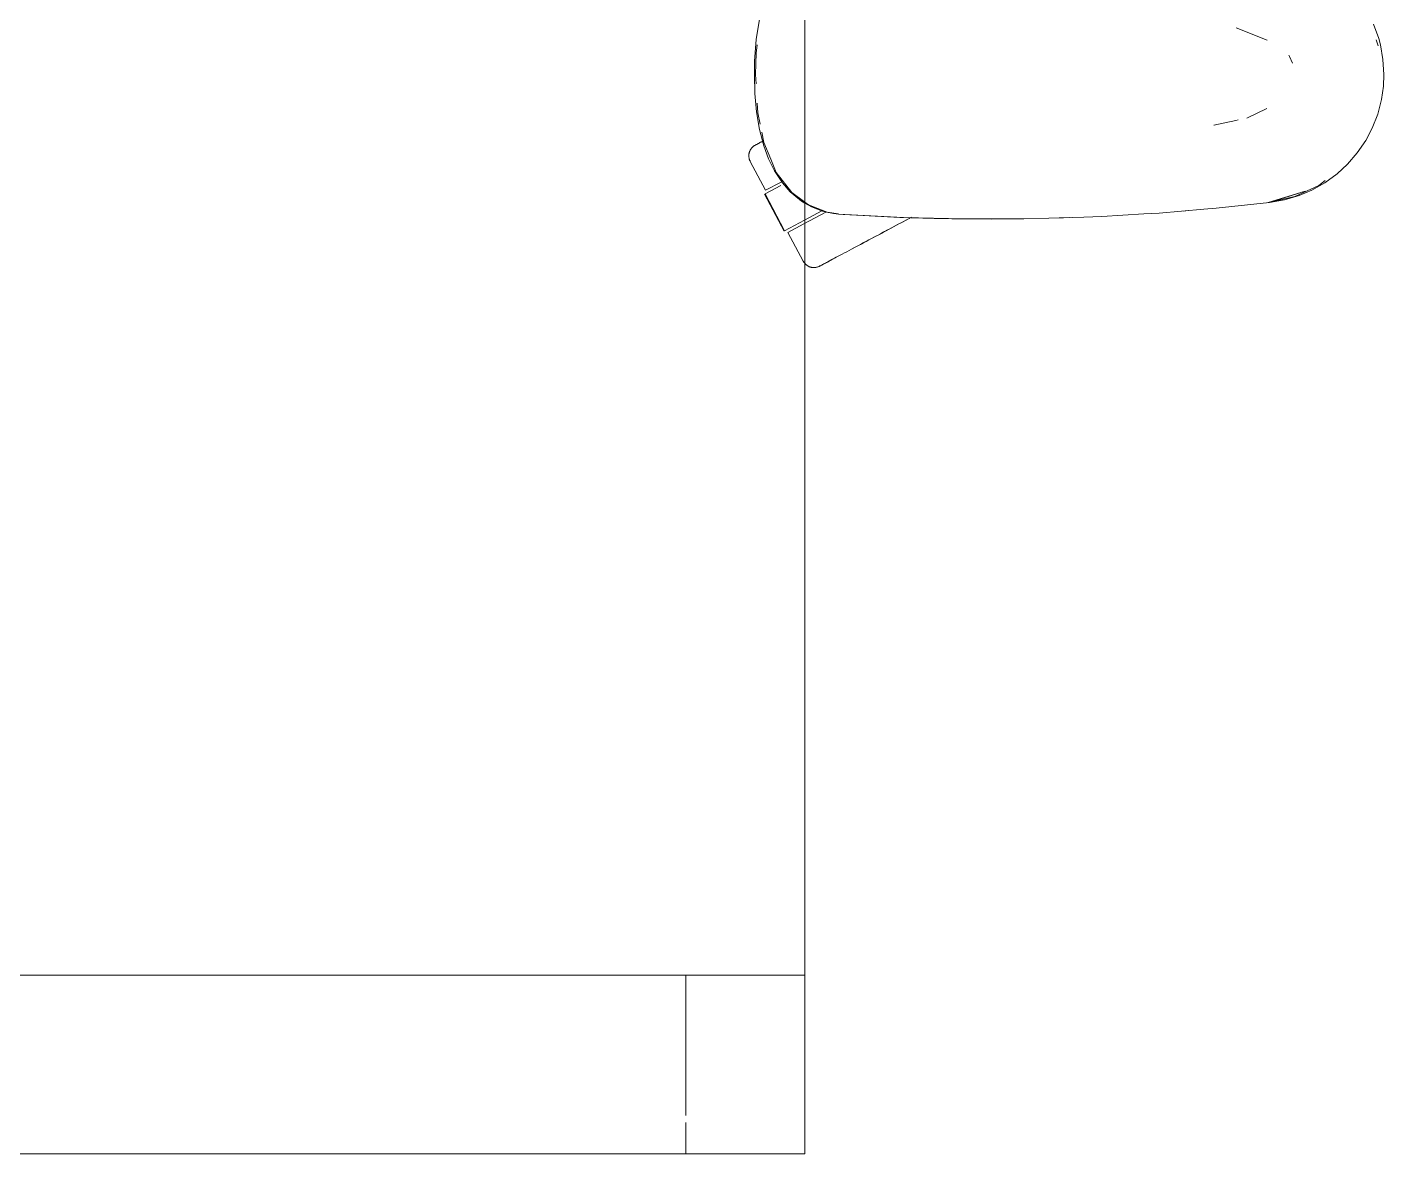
# Model space of a CAD drawing. Header units: millimetres. Extents: x 155927 to 295199, y -4084 to 97293.
# Drawn here: x 201324.6 to 201780, y 10684.6 to 11062.7 of the extents above; entities that cross this region are included whole.
import ezdxf

# ---------------------------------------------------------------- set-up
doc = ezdxf.new("R2010")
doc.units = ezdxf.units.MM
doc.header["$MEASUREMENT"] = 0
doc.layers.add('G-IMPT', color=8, linetype='CONTINUOUS', lineweight=9)
doc.layers.add('I-FURN', color=8, linetype='CONTINUOUS', lineweight=9)

msp = doc.modelspace()

# ---------------------------------------------------------------- linework, layer by layer
at = {"layer": 'G-IMPT'}
for p, q in [((201570.46, 11065.39), (201569.34, 11058.63)), ((201776.56, 11063.7), (201778.27, 11058.93)), ((201568.77, 11051.32), (201569.34, 11058.63)), ((201730.43, 11062.53), (201740.85, 11058.38)), ((201777.47, 11058.49), (201778.09, 11056.46)), ((201778.83, 11056.8), (201778.27, 11058.93)), ((201569.28, 11053.98), (201569.05, 11046.81)), ((201569.28, 11053.98), (201569.68, 11056.76)), ((201779.71, 11051.85), (201778.83, 11056.8)), ((201568.77, 11051.32), (201568.68, 11046.81)), ((201748.38, 11052.86), (201748.08, 11053.31)), ((201749.39, 11050.64), (201748.38, 11052.86)), ((201780.01, 11046.81), (201779.71, 11051.85)), ((201568.68, 11046.81), (201568.86, 11040.47)), ((201569.24, 11043.7), (201569.05, 11046.81)), ((201780.01, 11046.81), (201779.84, 11042.96)), ((201569.42, 11034.32), (201568.86, 11040.47)), ((201779.19, 11038.45), (201779.84, 11042.96)), ((201569.84, 11033.98), (201569.64, 11037.19)), ((201740.76, 11035.43), (201733.98, 11032.17)), ((201779.19, 11038.45), (201777.93, 11033.58)), ((201569.42, 11034.32), (201570.42, 11028.39)), ((201570.61, 11030.23), (201569.84, 11033.98)), ((201722.93, 11029.83), (201730.36, 11031.4)), ((201731.12, 11031.61), (201730.36, 11031.4)), ((201776.09, 11028.87), (201777.93, 11033.58)), ((201571.85, 11022.91), (201570.42, 11028.39)), ((201571.88, 11024.02), (201571.17, 11027.49)), ((201723.01, 11029.84), (201722.93, 11029.83)), ((201773.9, 11024.71), (201776.09, 11028.87)), ((201571.85, 11022.91), (201573.44, 11018.58)), ((201571.88, 11024.02), (201574.21, 11018.4)), ((201773.9, 11024.71), (201771.07, 11020.54)), ((201575.42, 11014.5), (201573.44, 11018.58)), ((201576.05, 11014.01), (201574.21, 11018.4)), ((201771.07, 11020.54), (201767.75, 11016.71)), ((201575.42, 11014.5), (201578.08, 11010.45)), ((201581.26, 11007.22), (201576.05, 11014.01)), ((201764.31, 11013.54), (201760.23, 11010.54)), ((201764.31, 11013.54), (201767.75, 11016.71)), ((201578.08, 11010.45), (201580.74, 11007.42)), ((201750.1, 11005.9), (201758.16, 11009.64)), ((201755.79, 11008.03), (201760.23, 11010.54)), ((201760.27, 11011.24), (201758.16, 11009.64)), ((201584.48, 11004.34), (201580.74, 11007.42)), ((201585.68, 11003.95), (201581.26, 11007.22)), ((201585.68, 11003.66), (201584.48, 11004.34)), ((201586.89, 11003.05), (201585.68, 11003.95)), ((201587.92, 11002.38), (201585.68, 11003.66)), ((201723.72, 11001.95), (201741.64, 11003.86)), ((201741.13, 11003.86), (201753.59, 11007.69)), ((201741.13, 11003.86), (201744.44, 11004.78)), ((201741.64, 11003.86), (201746.69, 11004.75)), ((201750.1, 11005.9), (201741.69, 11003.99)), ((201753.59, 11007.69), (201744.44, 11004.78)), ((201751.55, 11006.22), (201746.69, 11004.75)), ((201755.79, 11008.03), (201751.55, 11006.22)), ((201593.08, 11000.64), (201586.89, 11003.05)), ((201587.92, 11002.38), (201591.56, 11000.99)), ((201592.9, 11000.62), (201591.56, 11000.99)), ((201592.9, 11000.62), (201595.3, 11000.18)), ((201593.08, 11000.64), (201596.93, 11000.06)), ((201596.95, 10999.92), (201595.3, 11000.18)), ((201617.52, 10998.87), (201596.95, 10999.92)), ((201618.73, 10998.84), (201596.95, 10999.92)), ((201596.95, 10999.92), (201598.55, 10999.81)), ((201618.73, 10998.84), (201598.55, 10999.81)), ((201679.28, 10998.97), (201667.52, 10998.58)), ((201679.28, 10998.97), (201685.3, 10999.22)), ((201699.44, 11000.03), (201685.3, 10999.22)), ((201704.53, 11000.36), (201699.44, 11000.03)), ((201704.53, 11000.36), (201719.59, 11001.61)), ((201712.71, 11001.01), (201714.39, 11001.18)), ((201719.59, 11001.61), (201723.72, 11001.95)), ((201638.92, 10998.37), (201617.52, 10998.87)), ((201629.08, 10998.53), (201617.52, 10998.87)), ((201617.52, 10998.87), (201618.73, 10998.84)), ((201638.92, 10998.37), (201618.73, 10998.84)), ((201659.1, 10998.42), (201629.08, 10998.53)), ((201638.92, 10998.37), (201629.08, 10998.53)), ((201629.08, 10998.53), (201648.31, 10998.33)), ((201636.88, 10998.39), (201634.97, 10998.46)), ((201639.82, 10998.42), (201636.88, 10998.39)), ((201659.1, 10998.42), (201638.92, 10998.37)), ((201659.1, 10998.42), (201648.31, 10998.33)), ((201659.1, 10998.42), (201667.52, 10998.58)), ((201672.46, 10998.72), (201670.96, 10998.71)), ((201674.39, 10998.83), (201672.46, 10998.72))]:
    msp.add_line(p, q, dxfattribs=at)
at = {"layer": 'I-FURN'}
for p, q in [((201585.68, 10684.61), (201585.68, 12084.61)), ((201585.68, 12084.61), (201585.68, 10684.61)), ((201567.43, 11021.68), (201567.52, 11021.82)), ((201567.52, 11021.82), (201567.61, 11021.95)), ((201567.61, 11021.95), (201567.71, 11022.08)), ((201567.71, 11022.08), (201567.81, 11022.2)), ((201567.81, 11022.2), (201567.92, 11022.32)), ((201567.92, 11022.32), (201568.03, 11022.44)), ((201568.03, 11022.44), (201568.15, 11022.55)), ((201568.15, 11022.55), (201568.27, 11022.65)), ((201568.27, 11022.65), (201568.39, 11022.76)), ((201568.39, 11022.76), (201568.52, 11022.85)), ((201568.52, 11022.85), (201568.66, 11022.94)), ((201568.66, 11022.94), (201568.79, 11023.03)), ((201568.79, 11023.03), (201568.93, 11023.11)), ((201568.93, 11023.11), (201568.97, 11023.13)), ((201568.97, 11023.13), (201568.99, 11023.14)), ((201568.98, 11023.13), (201568.97, 11023.13)), ((201569.02, 11023.15), (201568.98, 11023.13)), ((201568.99, 11023.14), (201569.05, 11023.17)), ((201569.1, 11023.2), (201569.02, 11023.15)), ((201569.05, 11023.17), (201569.15, 11023.22)), ((201569.22, 11023.26), (201569.1, 11023.2)), ((201569.15, 11023.22), (201569.29, 11023.3)), ((201569.38, 11023.35), (201569.22, 11023.26)), ((201569.29, 11023.3), (201569.47, 11023.39)), ((201569.59, 11023.46), (201569.38, 11023.35)), ((201569.47, 11023.39), (201569.69, 11023.51)), ((201569.83, 11023.58), (201569.59, 11023.46)), ((201569.69, 11023.51), (201569.95, 11023.65)), ((201570.11, 11023.73), (201569.83, 11023.58)), ((201569.95, 11023.65), (201570.25, 11023.81)), ((201570.42, 11023.9), (201570.11, 11023.73)), ((201570.25, 11023.81), (201570.58, 11023.99)), ((201570.78, 11024.09), (201570.42, 11023.9)), ((201570.58, 11023.99), (201570.96, 11024.18)), ((201571.17, 11024.3), (201570.78, 11024.09)), ((201570.96, 11024.18), (201571.37, 11024.4)), ((201571.6, 11024.53), (201571.17, 11024.3)), ((201566.83, 11019.53), (201566.84, 11019.7)), ((201566.84, 11019.37), (201566.83, 11019.53)), ((201566.84, 11019.86), (201566.86, 11020.02)), ((201566.84, 11019.7), (201566.84, 11019.86)), ((201566.85, 11019.21), (201566.84, 11019.37)), ((201566.87, 11019.05), (201566.85, 11019.21)), ((201566.86, 11020.02), (201566.88, 11020.18)), ((201566.89, 11018.89), (201566.87, 11019.05)), ((201566.88, 11020.18), (201566.91, 11020.34)), ((201566.92, 11018.73), (201566.89, 11018.89)), ((201566.91, 11020.34), (201566.94, 11020.49)), ((201566.96, 11018.58), (201566.92, 11018.73)), ((201566.94, 11020.49), (201566.98, 11020.65)), ((201567, 11018.42), (201566.96, 11018.58)), ((201566.98, 11020.65), (201567.03, 11020.8)), ((201567.05, 11018.27), (201567, 11018.42)), ((201567.03, 11020.8), (201567.08, 11020.96)), ((201567.1, 11018.12), (201567.05, 11018.27)), ((201567.08, 11020.96), (201567.14, 11021.11)), ((201567.16, 11017.97), (201567.1, 11018.12)), ((201567.14, 11021.11), (201567.2, 11021.25)), ((201567.23, 11017.82), (201567.16, 11017.97)), ((201567.2, 11021.25), (201567.27, 11021.4)), ((201567.3, 11017.68), (201567.23, 11017.82)), ((201567.27, 11021.4), (201567.35, 11021.54)), ((201567.3, 11017.68), (201572.45, 11007.99)), ((201567.35, 11021.54), (201567.43, 11021.68)), ((201572.27, 11006.76), (201577.56, 11009.58)), ((201572.45, 11007.99), (201577.65, 11010.75)), ((201572.1, 11006.67), (201578.67, 10994.31)), ((201578.84, 10994.4), (201572.27, 11006.76)), ((201585.25, 10996.68), (201592.63, 11000.6)), ((201591.35, 11001.05), (201585.54, 10997.96)), ((201585.54, 10997.96), (201578.84, 10994.4)), ((201579.97, 10993.86), (201585.25, 10996.68)), ((201612.96, 10994.42), (201611.97, 10993.89)), ((201612.43, 10994.14), (201613.42, 10994.67)), ((201613.97, 10994.95), (201612.96, 10994.42)), ((201613.42, 10994.67), (201614.43, 10995.2)), ((201614.97, 10995.49), (201613.97, 10994.95)), ((201614.43, 10995.2), (201615.43, 10995.73)), ((201615.98, 10996.02), (201614.97, 10995.49)), ((201615.43, 10995.73), (201616.44, 10996.27)), ((201616.98, 10996.56), (201615.98, 10996.02)), ((201616.44, 10996.27), (201617.44, 10996.8)), ((201617.98, 10997.09), (201616.98, 10996.56)), ((201617.44, 10996.8), (201618.44, 10997.34)), ((201618.98, 10997.62), (201617.98, 10997.09)), ((201618.44, 10997.34), (201619.44, 10997.87)), ((201619.98, 10998.15), (201618.98, 10997.62)), ((201619.44, 10997.87), (201620.43, 10998.39)), ((201620.96, 10998.68), (201619.98, 10998.15)), ((201620.43, 10998.39), (201621.42, 10998.92)), ((201579.97, 10993.86), (201585.12, 10984.18)), ((201604.34, 10989.83), (201603.45, 10989.36)), ((201603.86, 10989.58), (201604.75, 10990.06)), ((201605.24, 10990.32), (201604.34, 10989.83)), ((201604.75, 10990.06), (201605.67, 10990.54)), ((201606.17, 10990.81), (201605.24, 10990.32)), ((201605.67, 10990.54), (201606.6, 10991.04)), ((201607.1, 10991.31), (201606.17, 10990.81)), ((201606.6, 10991.04), (201607.54, 10991.54)), ((201608.05, 10991.81), (201607.1, 10991.31)), ((201607.54, 10991.54), (201608.5, 10992.05)), ((201609.02, 10992.32), (201608.05, 10991.81)), ((201608.5, 10992.05), (201609.47, 10992.56)), ((201609.99, 10992.84), (201609.02, 10992.32)), ((201609.47, 10992.56), (201610.44, 10993.08)), ((201610.98, 10993.36), (201609.99, 10992.84)), ((201610.44, 10993.08), (201611.43, 10993.61)), ((201611.97, 10993.89), (201610.98, 10993.36)), ((201611.43, 10993.61), (201612.43, 10994.14)), ((201595.54, 10985.16), (201596.16, 10985.49)), ((201596.16, 10985.49), (201596.81, 10985.83)), ((201596.81, 10985.83), (201597.48, 10986.19)), ((201597.48, 10986.19), (201598.19, 10986.57)), ((201598.19, 10986.57), (201598.93, 10986.96)), ((201598.93, 10986.96), (201599.69, 10987.36)), ((201599.69, 10987.36), (201600.48, 10987.78)), ((201600.48, 10987.78), (201601.29, 10988.21)), ((201601.29, 10988.21), (201602.12, 10988.66)), ((201602.58, 10988.9), (201601.74, 10988.45)), ((201602.12, 10988.66), (201602.98, 10989.11)), ((201603.45, 10989.36), (201602.58, 10988.9)), ((201602.98, 10989.11), (201603.86, 10989.58)), ((201585.14, 10984.14), (201585.12, 10984.18)), ((201585.22, 10984), (201585.14, 10984.14)), ((201585.3, 10983.86), (201585.22, 10984)), ((201585.39, 10983.73), (201585.3, 10983.86)), ((201585.49, 10983.6), (201585.39, 10983.73)), ((201585.59, 10983.48), (201585.49, 10983.6)), ((201585.7, 10983.36), (201585.59, 10983.48)), ((201585.81, 10983.24), (201585.7, 10983.36)), ((201585.92, 10983.13), (201585.81, 10983.24)), ((201586.04, 10983.02), (201585.92, 10983.13)), ((201586.17, 10982.92), (201586.04, 10983.02)), ((201586.3, 10982.82), (201586.17, 10982.92)), ((201586.43, 10982.73), (201586.3, 10982.82)), ((201586.56, 10982.64), (201586.43, 10982.73)), ((201586.7, 10982.56), (201586.56, 10982.64)), ((201586.84, 10982.48), (201586.7, 10982.56)), ((201586.99, 10982.41), (201586.84, 10982.48)), ((201587.14, 10982.35), (201586.99, 10982.41)), ((201587.29, 10982.29), (201587.14, 10982.35)), ((201587.44, 10982.23), (201587.29, 10982.29)), ((201587.59, 10982.19), (201587.44, 10982.23)), ((201587.75, 10982.15), (201587.59, 10982.19)), ((201587.91, 10982.11), (201587.75, 10982.15)), ((201588.07, 10982.09), (201587.91, 10982.11)), ((201588.23, 10982.07), (201588.07, 10982.09)), ((201588.39, 10982.05), (201588.23, 10982.07)), ((201588.55, 10982.04), (201588.39, 10982.05)), ((201588.71, 10982.04), (201588.55, 10982.04)), ((201588.87, 10982.05), (201588.71, 10982.04)), ((201589.03, 10982.06), (201588.87, 10982.05)), ((201589.19, 10982.07), (201589.03, 10982.06)), ((201589.35, 10982.1), (201589.19, 10982.07)), ((201589.51, 10982.13), (201589.35, 10982.1)), ((201589.67, 10982.17), (201589.51, 10982.13)), ((201589.82, 10982.21), (201589.67, 10982.17)), ((201589.98, 10982.26), (201589.82, 10982.21)), ((201590.13, 10982.31), (201589.98, 10982.26)), ((201590.28, 10982.37), (201590.13, 10982.31)), ((201590.42, 10982.44), (201590.28, 10982.37)), ((201590.57, 10982.51), (201590.42, 10982.44)), ((201590.61, 10982.54), (201590.57, 10982.52)), ((201590.57, 10982.52), (201590.57, 10982.51)), ((201590.57, 10982.51), (201590.59, 10982.52)), ((201590.59, 10982.52), (201590.65, 10982.56)), ((201590.7, 10982.58), (201590.61, 10982.54)), ((201590.65, 10982.56), (201590.75, 10982.61)), ((201590.82, 10982.65), (201590.7, 10982.58)), ((201590.75, 10982.61), (201590.89, 10982.68)), ((201590.98, 10982.73), (201590.82, 10982.65)), ((201590.89, 10982.68), (201591.07, 10982.78)), ((201591.18, 10982.84), (201590.98, 10982.73)), ((201591.07, 10982.78), (201591.29, 10982.9)), ((201591.42, 10982.97), (201591.18, 10982.84)), ((201591.29, 10982.9), (201591.55, 10983.03)), ((201591.7, 10983.12), (201591.42, 10982.97)), ((201591.55, 10983.03), (201591.84, 10983.19)), ((201592.02, 10983.29), (201591.7, 10983.12)), ((201591.84, 10983.19), (201592.18, 10983.37)), ((201592.37, 10983.47), (201592.02, 10983.29)), ((201592.18, 10983.37), (201592.55, 10983.57)), ((201592.77, 10983.68), (201592.37, 10983.47)), ((201592.55, 10983.57), (201592.96, 10983.79)), ((201593.2, 10983.91), (201592.77, 10983.68)), ((201592.96, 10983.79), (201593.41, 10984.02)), ((201593.66, 10984.16), (201593.2, 10983.91)), ((201593.41, 10984.02), (201593.89, 10984.28)), ((201594.16, 10984.43), (201593.66, 10984.16)), ((201593.89, 10984.28), (201594.41, 10984.55)), ((201594.7, 10984.71), (201594.16, 10984.43)), ((201594.41, 10984.55), (201594.96, 10984.85)), ((201595.27, 10985.01), (201594.7, 10984.71)), ((201594.96, 10984.85), (201595.54, 10985.16)), ((201545.68, 10744.61), (200025.68, 10744.61)), ((201151.04, 10744.61), (201585.68, 10744.61)), ((201585.68, 10744.61), (201545.68, 10744.61)), ((201545.68, 10697.51), (201545.68, 10744.61)), ((201545.68, 10697.51), (201545.68, 10744.61)), ((201585.68, 10684.61), (201585.68, 10744.61)), ((201585.68, 10684.61), (201585.68, 10744.61)), ((201545.68, 10684.61), (201545.68, 10695.19)), ((201545.68, 10684.61), (201545.68, 10695.19)), ((200025.68, 10684.61), (201545.68, 10684.61)), ((200785.68, 10684.61), (201585.68, 10684.61)), ((201585.68, 10684.61), (200785.68, 10684.61)), ((201585.68, 10684.61), (201151.04, 10684.61)), ((201545.68, 10684.61), (201585.68, 10684.61))]:
    msp.add_line(p, q, dxfattribs=at)

doc.saveas('drawing.dxf')
